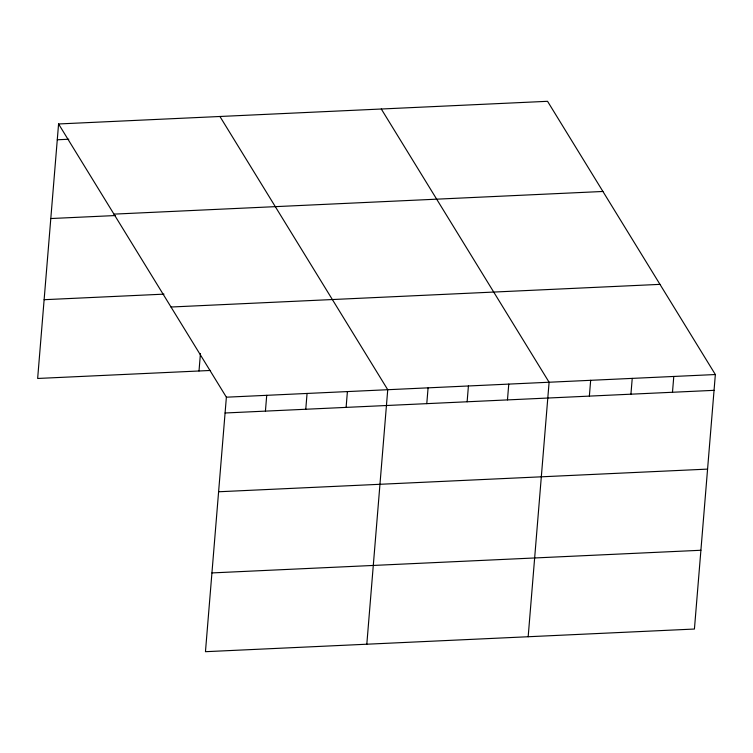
<?xml version="1.0" encoding="UTF-8"?>
<svg xmlns="http://www.w3.org/2000/svg" width="753" height="753" viewBox="0 0 753 753"><rect width="100%" height="100%" fill="white"/><g stroke="black" fill="none" stroke-linecap="round" stroke-linejoin="round"><path stroke-width="1.13" d="M58.574 123.963L226.38 397.189L205.456 651.693L694.426 629.037L715.35 374.533L547.544 101.307L58.574 123.963L37.65 378.467L210.539 370.457M199.008 370.994L200.439 353.618M265.423 411.129L266.722 395.316M305.765 409.256L307.064 393.442M346.107 407.382L347.406 391.579M366.815 644.22L387.739 389.706L219.932 116.489M426.782 403.646L428.081 387.842M467.124 401.782L468.422 385.969M507.466 399.909L508.764 384.105M528.173 636.746L549.097 382.232L381.291 109.006M589.364 396.116L590.663 380.303M630.929 394.186L632.228 378.382M672.485 392.266L673.784 376.453M57.275 139.766L68.796 139.239M113.948 214.125L602.918 191.469M50.799 218.539L115.341 215.546M44.126 299.703L163.994 294.141M171.006 307.017L659.976 284.361M226.38 397.189L715.35 374.533M225.081 412.992L714.051 390.336M218.605 491.765L707.575 469.11M211.932 572.92L700.902 550.264"/></g></svg>
